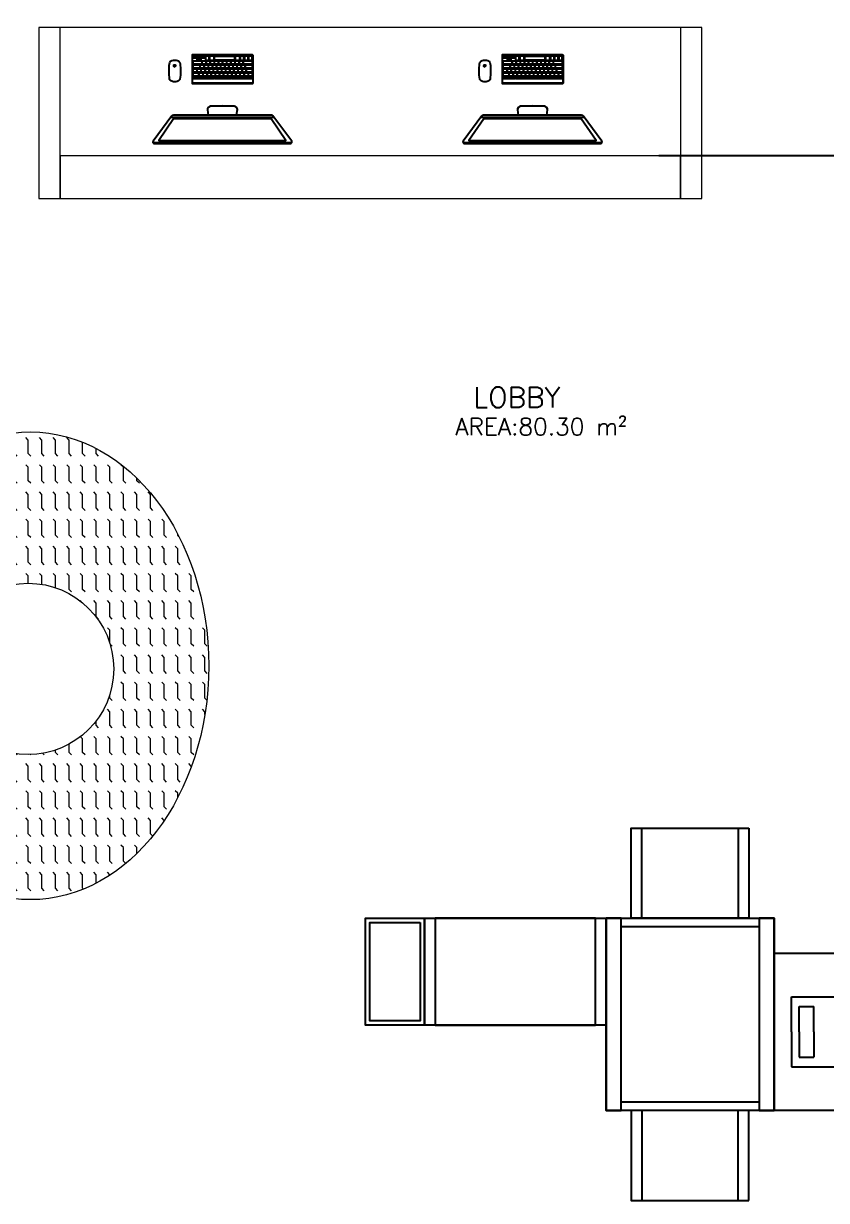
# Model space of a CAD drawing. Extents: x 820 to 5791, y 1495 to 5010.
# Drawn here: x 2908 to 3283, y 2258 to 2808 of the extents above; entities that cross this region are included whole.
import ezdxf
from ezdxf.enums import TextEntityAlignment as Align

# ---------------------------------------------------------------- set-up
doc = ezdxf.new("R2010")
doc.units = 0
doc.header["$LTSCALE"] = 20
doc.linetypes.add('ACAD_ISO03W100', pattern=[30, 12, -18])
doc.layers.get('0').update_dxf_attribs({"linetype": 'CONTINUOUS', "lineweight": 15})
for name, color, linetype, lineweight in [('6_S_Furniture', 155, 'CONTINUOUS', 13), ('_00_TT_RUG', 20, 'CONTINUOUS', 0), ('iç ölçü', 137, 'CONTINUOUS', 20)]:
    doc.layers.add(name, color=color, linetype=linetype, lineweight=lineweight)
for name, color, linetype in [('7_V_Border', 83, 'CONTINUOUS'), ('_00_TT_CEILING GENERAL', 70, 'CONTINUOUS'), ('Alan', 102, 'CONTINUOUS'), ('BG-EQU-GNL', 8, 'CONTINUOUS'), ('BG-SPS-STC', 4, 'CONTINUOUS'), ('cad-block.com', 250, 'CONTINUOUS'), ('Oda', 7, 'CONTINUOUS')]:
    doc.layers.add(name, color=color, linetype=linetype)
doc.styles.get("Standard").update_dxf_attribs({"font": 'txttw.shx'})

# ---------------------------------------------------------------- blocks, each defined once
blk = doc.blocks.new('A$Cb7b47a2f')
at = {"layer": '_00_TT_RUG', "transparency": 33554483}
h = blk.add_hatch(dxfattribs=at)
h.set_pattern_fill('FLEX', color=256)
h.set_pattern_definition([(0, (8995.4445, 35748.9666), (0, 6.35), [6.35, -6.35]), (45, (9001.7945, 35748.9666), (0, 6.35), [1.5875, -5.8052561, 1.5875, -8.9802561])])
edge = h.paths.add_edge_path()
edge.add_ellipse((-109.31, 0), major_axis=(-109.31, 0), ratio=0.762275, start_angle=0, end_angle=360)
at = {"layer": '_00_TT_RUG'}
blk.add_ellipse((-109.31, 0), major_axis=(-109.31, 0), ratio=0.762275, dxfattribs=at)
blk = doc.blocks.new('A$C30870bd7')
at = {"ltscale": 0.1}
blk.add_wipeout([(0, -40.05), (1.53, -40.02), (2.37, -39.99), (3.6, -39.9), (5.18, -39.72), (7.51, -39.35), (9.11, -39.01), (11.01, -38.51), (12.27, -38.13), (14.16, -37.48), (17.15, -36.21), (19.29, -35.1), (21.53, -33.78), (23.61, -32.4), (25.7, -30.74), (27.86, -28.8), (30.02, -26.53), (31.53, -24.7), (32.98, -22.77), (34.38, -20.56), (35.53, -18.51), (36.7, -16.11), (37.46, -14.14), (38.25, -12.02), (38.94, -9.36), (39.53, -6.51), (39.86, -3.92), (40.08, -0.01), (39.94, 3.06), (39.55, 6.41), (38.75, 10.07), (37.58, 13.88), (36.11, 17.37), (34.5, 20.31), (33, 22.69), (31.11, 25.16), (29.11, 27.52), (26.27, 30.28), (23.04, 32.75), (21.03, 34.09), (17.86, 35.82), (15.6, 36.89), (12.98, 37.89), (10.61, 38.64), (7.29, 39.38), (4.81, 39.75), (1.82, 40), (-1.27, 40.05), (-4.84, 39.78), (-7.75, 39.3), (-10.41, 38.67), (-14.33, 37.42), (-17.15, 36.18), (-19.47, 35.03), (-21.65, 33.71), (-23.71, 32.25), (-25.79, 30.7), (-28.2, 28.45), (-30.18, 26.36), (-31.96, 24.17), (-33.27, 22.37), (-34.49, 20.36), (-35.79, 17.91), (-37.2, 14.81), (-38.08, 12.43), (-39.06, 8.85), (-39.37, 7.24), (-39.82, 4.39), (-40.03, 1.69), (-40.04, -1.17), (-39.86, -4.01), (-39.51, -6.68), (-39, -9.1), (-38.36, -11.57), (-37.76, -13.35), (-36.88, -15.64), (-36.07, -17.45), (-35.16, -19.2), (-34.17, -20.92), (-32.92, -22.81), (-31.7, -24.51), (-30.34, -26.14), (-28.9, -27.73), (-26.94, -29.67), (-24.83, -31.45), (-22.38, -33.24), (-19.54, -35.01), (-17.32, -36.12), (-15.2, -37.08), (-12.7, -38.01), (-9.56, -38.92), (-6.42, -39.55), (-3.35, -39.92), (-1.3, -40.04)], dxfattribs=at).dxf.layer = '6_S_Furniture'
at = {"layer": '6_S_Furniture', "ltscale": 0.1}
blk.add_circle((0, 0), 40.05, dxfattribs=at)
blk = doc.blocks.new('Logo_Apple')
at = {"color": 0}
blk.add_lwpolyline([(1573, 1035, 0.60932574), (1668, -514, -0.13158971), (1143, -1402, -0.15253151), (846, -1554, -0.11925124), (661, -1541, -0.03241254), (435, -1453, 0.12443749), (138, -1397, 0.09953875), (-239, -1497, -0.08742046), (-451, -1559, -0.19162899), (-757, -1474, -0.0788772), (-1001, -1219, -0.16273057), (-1527, 270, -0.29917322), (-917, 1328, -0.21843141), (-209, 1340, 0.01759536), (9, 1258, 0.16365545), (191, 1258, 0.01485398), (341, 1313, -0.03626545), (651, 1413, -0.1104414), (932, 1418, -0.02065594), (1113, 1373, -0.14542297), (1502, 1122, -0.01539362), (1573, 1035)], format="xyb", dxfattribs=at)
blk.add_lwpolyline([(859, 2376, 0.40282968), (71, 1469, 0.40288947)], format="xyb", close=True, dxfattribs=at)
blk = doc.blocks.new('iMac 27_top persp_dwgmodels.com')
at = {"layer": 'cad-block.com', "color": 0}
for points in [[(-223.8, 44), (0, 44), (223.8, 44, 0.086592), (234.6, 46.6, 0.101568), (236.4, 47.9), (324.3, 165.9, 0.191292), (324.6, 172.8, 0.278316), (318.4, 178), (0, 178), (-318.4, 178, 0.278316), (-324.6, 172.8, 0.191292), (-324.3, 165.9), (-236.4, 47.9, 0.101568), (-234.6, 46.6, 0.086592)], [(-140.2, -236.5), (141.5, -236.5), (141.5, -103.8), (-141.5, -103.8, 0.414214), (-143.5, -105.8), (-143.5, -233.1, 0.414214)], [(-112.9, -172), (-136.8, -172, -0.414214), (-139.1, -169.8), (-139.1, -158.4, -0.414214), (-136.8, -156.2), (-115.2, -156.2, -0.414214), (-112.9, -158.4)], [(-136.8, -124.4), (-123.5, -124.4, -0.414214), (-121.3, -126.6), (-121.3, -132.8, -0.414214), (-123.5, -135), (-136.8, -135, -0.414214), (-139, -132.8), (-139, -126.6, -0.414214)], [(-136.7, -137.3), (-124.4, -137.3, -0.414214), (-122.2, -139.6), (-122.2, -150.9, -0.414214), (-124.4, -153.1), (-136.7, -153.1, -0.414214), (-139, -150.9), (-139, -139.6, -0.414214)], [(-117.5, -137.3), (-105.2, -137.3, -0.414214), (-103, -139.6), (-103, -150.9, -0.414214), (-105.2, -153.1), (-117.5, -153.1, -0.414214), (-119.7, -150.9), (-119.7, -139.6, -0.414214)], [(-116.9, -124.4), (-103.7, -124.4, -0.414214), (-101.5, -126.6), (-101.5, -132.8, -0.414214), (-103.7, -135), (-116.9, -135, -0.414214), (-119.1, -132.8), (-119.1, -126.6, -0.414214)], [(-108.1, -156.2), (-95.8, -156.2, -0.414214), (-93.5, -158.4), (-93.5, -169.8, -0.414214), (-95.8, -172), (-108.1, -172, -0.414214), (-110.3, -169.8), (-110.3, -158.4, -0.414214)], [(-98.2, -137.3), (-85.9, -137.3, -0.414214), (-83.7, -139.6), (-83.7, -150.9, -0.414214), (-85.9, -153.1), (-98.2, -153.1, -0.414214), (-100.4, -150.9), (-100.4, -139.6, -0.414214)], [(-97.1, -124.4), (-83.8, -124.4, -0.414214), (-81.6, -126.6), (-81.6, -132.8, -0.414214), (-83.8, -135), (-97.1, -135, -0.414214), (-99.3, -132.8), (-99.3, -126.6, -0.414214)], [(-88.8, -156.2), (-76.5, -156.2, -0.414214), (-74.3, -158.4), (-74.3, -169.8, -0.414214), (-76.5, -172), (-88.8, -172, -0.414214), (-91.1, -169.8), (-91.1, -158.4, -0.414214)], [(-79, -137.3), (-66.7, -137.3, -0.414214), (-64.4, -139.6), (-64.4, -150.9, -0.414214), (-66.7, -153.1), (-79, -153.1, -0.414214), (-81.2, -150.9), (-81.2, -139.6, -0.414214)], [(-77.3, -124.4), (-64, -124.4, -0.414214), (-61.8, -126.6), (-61.8, -132.8, -0.414214), (-64, -135), (-77.3, -135, -0.414214), (-79.5, -132.8), (-79.5, -126.6, -0.414214)], [(-69.6, -156.2), (-57.3, -156.2, -0.414214), (-55.1, -158.4), (-55.1, -169.8, -0.414214), (-57.3, -172), (-69.6, -172, -0.414214), (-71.8, -169.8), (-71.8, -158.4, -0.414214)], [(-59.7, -137.3), (-47.4, -137.3, -0.414214), (-45.2, -139.6), (-45.2, -150.9, -0.414214), (-47.4, -153.1), (-59.7, -153.1, -0.414214), (-61.9, -150.9), (-61.9, -139.6, -0.414214)], [(-57.4, -124.4), (-44.2, -124.4, -0.414214), (-42, -126.6), (-42, -132.8, -0.414214), (-44.2, -135), (-57.4, -135, -0.414214), (-59.7, -132.8), (-59.7, -126.6, -0.414214)], [(-50.4, -156.2), (-38.1, -156.2, -0.414214), (-35.9, -158.4), (-35.9, -169.8, -0.414214), (-38.1, -172), (-50.4, -172, -0.414214), (-52.6, -169.8), (-52.6, -158.4, -0.414214)], [(-40.4, -137.3), (-28.1, -137.3, -0.414214), (-25.9, -139.6), (-25.9, -150.9, -0.414214), (-28.1, -153.1), (-40.4, -153.1, -0.414214), (-42.7, -150.9), (-42.7, -139.6, -0.414214)], [(-37.6, -124.4), (-24.4, -124.4, -0.414214), (-22.1, -126.6), (-22.1, -132.8, -0.414214), (-24.4, -135), (-37.6, -135, -0.414214), (-39.8, -132.8), (-39.8, -126.6, -0.414214)], [(-31.2, -156.2), (-18.9, -156.2, -0.414214), (-16.7, -158.4), (-16.7, -169.8, -0.414214), (-18.9, -172), (-31.2, -172, -0.414214), (-33.4, -169.8), (-33.4, -158.4, -0.414214)], [(-21.2, -137.3), (-8.9, -137.3, -0.414214), (-6.7, -139.6), (-6.7, -150.9, -0.414214), (-8.9, -153.1), (-21.2, -153.1, -0.414214), (-23.4, -150.9), (-23.4, -139.6, -0.414214)], [(-17.8, -124.4), (-4.5, -124.4, -0.414214), (-2.3, -126.6), (-2.3, -132.8, -0.414214), (-4.5, -135), (-17.8, -135, -0.414214), (-20, -132.8), (-20, -126.6, -0.414214)], [(-12, -156.2), (0.3, -156.2, -0.414214), (2.5, -158.4), (2.5, -169.8, -0.414214), (0.3, -172), (-12, -172, -0.414214), (-14.2, -169.8), (-14.2, -158.4, -0.414214)], [(-1.9, -137.3), (10.4, -137.3, -0.414214), (12.6, -139.6), (12.6, -150.9, -0.414214), (10.4, -153.1), (-1.9, -153.1, -0.414214), (-4.1, -150.9), (-4.1, -139.6, -0.414214)], [(2, -124.4), (15.3, -124.4, -0.414214), (17.5, -126.6), (17.5, -132.8, -0.414214), (15.3, -135), (2, -135, -0.414214), (-0.2, -132.8), (-0.2, -126.6, -0.414214)], [(7.2, -156.2), (19.5, -156.2, -0.414214), (21.8, -158.4), (21.8, -169.8, -0.414214), (19.5, -172), (7.2, -172, -0.414214), (5, -169.8), (5, -158.4, -0.414214)], [(17.3, -137.3), (29.6, -137.3, -0.414214), (31.9, -139.6), (31.9, -150.9, -0.414214), (29.6, -153.1), (17.3, -153.1, -0.414214), (15.1, -150.9), (15.1, -139.6, -0.414214)], [(21.9, -124.4), (35.1, -124.4, -0.414214), (37.3, -126.6), (37.3, -132.8, -0.414214), (35.1, -135), (21.9, -135, -0.414214), (19.7, -132.8), (19.7, -126.6, -0.414214)], [(26.5, -156.2), (38.8, -156.2, -0.414214), (41, -158.4), (41, -169.8, -0.414214), (38.8, -172), (26.5, -172, -0.414214), (24.2, -169.8), (24.2, -158.4, -0.414214)], [(36.6, -137.3), (48.9, -137.3, -0.414214), (51.1, -139.6), (51.1, -150.9, -0.414214), (48.9, -153.1), (36.6, -153.1, -0.414214), (34.4, -150.9), (34.4, -139.6, -0.414214)], [(41.7, -124.4), (55, -124.4, -0.414214), (57.2, -126.6), (57.2, -132.8, -0.414214), (55, -135), (41.7, -135, -0.414214), (39.5, -132.8), (39.5, -126.6, -0.414214)], [(45.7, -156.2), (58, -156.2, -0.414214), (60.2, -158.4), (60.2, -169.8, -0.414214), (58, -172), (45.7, -172, -0.414214), (43.4, -169.8), (43.4, -158.4, -0.414214)], [(55.8, -137.3), (68.1, -137.3, -0.414214), (70.4, -139.6), (70.4, -150.9, -0.414214), (68.1, -153.1), (55.8, -153.1, -0.414214), (53.6, -150.9), (53.6, -139.6, -0.414214)], [(61.5, -124.4), (74.8, -124.4, -0.414214), (77, -126.6), (77, -132.8, -0.414214), (74.8, -135), (61.5, -135, -0.414214), (59.3, -132.8), (59.3, -126.6, -0.414214)], [(64.9, -156.2), (77.2, -156.2, -0.414214), (79.4, -158.4), (79.4, -169.8, -0.414214), (77.2, -172), (64.9, -172, -0.414214), (62.7, -169.8), (62.7, -158.4, -0.414214)], [(75.1, -137.3), (87.4, -137.3, -0.414214), (89.6, -139.6), (89.6, -150.9, -0.414214), (87.4, -153.1), (75.1, -153.1, -0.414214), (72.9, -150.9), (72.9, -139.6, -0.414214)], [(81.4, -124.4), (94.6, -124.4, -0.414214), (96.8, -126.6), (96.8, -132.8, -0.414214), (94.6, -135), (81.4, -135, -0.414214), (79.1, -132.8), (79.1, -126.6, -0.414214)], [(84.1, -156.2), (96.4, -156.2, -0.414214), (98.6, -158.4), (98.6, -169.8, -0.414214), (96.4, -172), (84.1, -172, -0.414214), (81.9, -169.8), (81.9, -158.4, -0.414214)], [(94.4, -137.3), (106.7, -137.3, -0.414214), (108.9, -139.6), (108.9, -150.9, -0.414214), (106.7, -153.1), (94.4, -153.1, -0.414214), (92.1, -150.9), (92.1, -139.6, -0.414214)], [(101.2, -124.4), (114.4, -124.4, -0.414214), (116.7, -126.6), (116.7, -132.8, -0.414214), (114.4, -135), (101.2, -135, -0.414214), (99, -132.8), (99, -126.6, -0.414214)], [(103.3, -156.2), (115.6, -156.2, -0.414214), (117.8, -158.4), (117.8, -169.8, -0.414214), (115.6, -172), (103.3, -172, -0.414214), (101.1, -169.8), (101.1, -158.4, -0.414214)], [(137.3, -153.4), (113.4, -153.4, -0.414214), (111.2, -151.2), (111.2, -139.8, -0.414214), (113.4, -137.6), (135.1, -137.6, -0.414214), (137.3, -139.8)], [(121, -124.4), (134.3, -124.4, -0.414214), (136.5, -126.6), (136.5, -132.8, -0.414214), (134.3, -135), (121, -135, -0.414214), (118.8, -132.8), (118.8, -126.6, -0.414214)], [(122.5, -156.2), (134.8, -156.2, -0.414214), (137, -158.4), (137, -169.8, -0.414214), (134.8, -172), (122.5, -172, -0.414214), (120.3, -169.8), (120.3, -158.4, -0.414214)], [(233.3, -112.2, -0.198798), (246.3, -121.7, -0.10516), (247, -123.8, -0.060397), (247.5, -195.7, -0.156139), (242.2, -207.5, -0.13832), (236, -211.3, -0.081219), (222.7, -213, -0.081219), (209.4, -211.3, -0.13832), (203.2, -207.5, -0.156139), (197.9, -195.7, -0.060397), (198.4, -123.8, -0.10516), (199.1, -121.7, -0.198798), (212.1, -112.2, -0.111855)], [(-100.3, -209.4), (-136.8, -209.4, -0.414214), (-139.1, -207.2), (-139.1, -195.8, -0.414214), (-136.8, -193.6), (-100.3, -193.6, -0.414214), (-98.1, -195.8), (-98.1, -207.2, -0.414214)], [(-124.6, -212.3), (-136.9, -212.3, 0.414214), (-139.1, -214.5), (-139.1, -228.8, 0.414214), (-136.9, -231.1), (-122.3, -231.1), (-122.3, -214.5, 0.414214)], [(-110.1, -190.9), (-139, -190.9), (-139, -177.3, -0.414214), (-136.7, -175), (-110.1, -175, -0.414214), (-107.9, -177.3), (-107.9, -188.7, -0.414214)], [(-105.2, -212.3), (-117.6, -212.3, 0.414214), (-119.8, -214.5), (-119.8, -228.8, 0.414214), (-117.6, -231.1), (-103, -231.1), (-103, -214.5, 0.414214)], [(-103.4, -175.1), (-91.1, -175.1, -0.414214), (-88.8, -177.3), (-88.8, -188.6, -0.414214), (-91.1, -190.8), (-103.4, -190.8, -0.414214), (-105.6, -188.6), (-105.6, -177.3, -0.414214)], [(-85.9, -212.3), (-98.3, -212.3, 0.414214), (-100.5, -214.5), (-100.5, -228.8, 0.414214), (-98.3, -231.1), (-83.7, -231.1), (-83.7, -214.5, 0.414214)], [(-93.8, -193.6), (-81.5, -193.6, -0.414214), (-79.2, -195.8), (-79.2, -207.2, -0.414214), (-81.5, -209.4), (-93.8, -209.4, -0.414214), (-96, -207.2), (-96, -195.8, -0.414214)], [(-84.1, -175.1), (-71.8, -175.1, -0.414214), (-69.5, -177.3), (-69.5, -188.6, -0.414214), (-71.8, -190.8), (-84.1, -190.8, -0.414214), (-86.3, -188.6), (-86.3, -177.3, -0.414214)], [(-79.1, -231), (-62.3, -231, 0.414214), (-60.1, -228.8), (-60.1, -214.7, 0.414214), (-62.3, -212.5), (-79.1, -212.5, 0.414214), (-81.3, -214.7), (-81.3, -228.8, 0.414214)], [(-74.5, -193.6), (-62.2, -193.6, -0.414214), (-59.9, -195.8), (-59.9, -207.2, -0.414214), (-62.2, -209.4), (-74.5, -209.4, -0.414214), (-76.7, -207.2), (-76.7, -195.8, -0.414214)], [(-65.2, -175.1), (-52.9, -175.1, -0.414214), (-50.6, -177.3), (-50.6, -188.6, -0.414214), (-52.9, -190.8), (-65.2, -190.8, -0.414214), (-67.4, -188.6), (-67.4, -177.3, -0.414214)], [(-55.2, -193.6), (-42.9, -193.6, -0.414214), (-40.7, -195.8), (-40.7, -207.2, -0.414214), (-42.9, -209.4), (-55.2, -209.4, -0.414214), (-57.4, -207.2), (-57.4, -195.8, -0.414214)], [(34.2, -230.8), (-54.8, -230.8, -0.414214), (-57.1, -228.6), (-57.1, -214.6, -0.414214), (-54.8, -212.4), (34.2, -212.4, -0.414214), (36.4, -214.6), (36.4, -228.6, -0.414214)], [(-45.9, -175.1), (-33.6, -175.1, -0.414214), (-31.3, -177.3), (-31.3, -188.6, -0.414214), (-33.6, -190.8), (-45.9, -190.8, -0.414214), (-48.1, -188.6), (-48.1, -177.3, -0.414214)], [(-35.9, -193.6), (-23.6, -193.6, -0.414214), (-21.4, -195.8), (-21.4, -207.2, -0.414214), (-23.6, -209.4), (-35.9, -209.4, -0.414214), (-38.1, -207.2), (-38.1, -195.8, -0.414214)], [(-26.9, -175.1), (-14.6, -175.1, -0.414214), (-12.4, -177.3), (-12.4, -188.6, -0.414214), (-14.6, -190.8), (-26.9, -190.8, -0.414214), (-29.1, -188.6), (-29.1, -177.3, -0.414214)], [(-16.6, -193.6), (-4.3, -193.6, -0.414214), (-2.1, -195.8), (-2.1, -207.2, -0.414214), (-4.3, -209.4), (-16.6, -209.4, -0.414214), (-18.8, -207.2), (-18.8, -195.8, -0.414214)], [(-7.6, -175.1), (4.7, -175.1, -0.414214), (6.9, -177.3), (6.9, -188.6, -0.414214), (4.7, -190.8), (-7.6, -190.8, -0.414214), (-9.8, -188.6), (-9.8, -177.3, -0.414214)], [(2.7, -193.6), (15, -193.6, -0.414214), (17.2, -195.8), (17.2, -207.2, -0.414214), (15, -209.4), (2.7, -209.4, -0.414214), (0.5, -207.2), (0.5, -195.8, -0.414214)], [(11.7, -175.1), (24, -175.1, -0.414214), (26.2, -177.3), (26.2, -188.6, -0.414214), (24, -190.8), (11.7, -190.8, -0.414214), (9.5, -188.6), (9.5, -177.3, -0.414214)], [(22, -193.6), (34.3, -193.6, -0.414214), (36.5, -195.8), (36.5, -207.2, -0.414214), (34.3, -209.4), (22, -209.4, -0.414214), (19.8, -207.2), (19.8, -195.8, -0.414214)], [(31, -175.1), (43.3, -175.1, -0.414214), (45.5, -177.3), (45.5, -188.6, -0.414214), (43.3, -190.8), (31, -190.8, -0.414214), (28.8, -188.6), (28.8, -177.3, -0.414214)], [(41, -230.7), (57.8, -230.7, 0.414214), (60, -228.5), (60, -214.4, 0.414214), (57.8, -212.2), (41, -212.2, 0.414214), (38.7, -214.4), (38.7, -228.5, 0.414214)], [(41.3, -193.6), (53.6, -193.6, -0.414214), (55.8, -195.8), (55.8, -207.2, -0.414214), (53.6, -209.4), (41.3, -209.4, -0.414214), (39.1, -207.2), (39.1, -195.8, -0.414214)], [(50.3, -175.1), (62.6, -175.1, -0.414214), (64.8, -177.3), (64.8, -188.6, -0.414214), (62.6, -190.8), (50.3, -190.8, -0.414214), (48, -188.6), (48, -177.3, -0.414214)], [(60.6, -193.6), (72.9, -193.6, -0.414214), (75.1, -195.8), (75.1, -207.2, -0.414214), (72.9, -209.4), (60.6, -209.4, -0.414214), (58.4, -207.2), (58.4, -195.8, -0.414214)], [(77.1, -212.1), (64.8, -212.1, 0.414214), (62.5, -214.4), (62.5, -228.7, 0.414214), (64.8, -230.9), (79.4, -230.9), (79.4, -214.4, 0.414214)], [(69.6, -175.1), (81.9, -175.1, -0.414214), (84.1, -177.3), (84.1, -188.6, -0.414214), (81.9, -190.8), (69.6, -190.8, -0.414214), (67.3, -188.6), (67.3, -177.3, -0.414214)], [(79.9, -193.6), (92.2, -193.6, -0.414214), (94.4, -195.8), (94.4, -207.2, -0.414214), (92.2, -209.4), (79.9, -209.4, -0.414214), (77.7, -207.2), (77.7, -195.8, -0.414214)], [(88.9, -175.1), (101.2, -175.1, -0.414214), (103.4, -177.3), (103.4, -188.6, -0.414214), (101.2, -190.8), (88.9, -190.8, -0.414214), (86.6, -188.6), (86.6, -177.3, -0.414214)], [(135.2, -209.3), (98.7, -209.3, -0.414214), (96.4, -207.1), (96.4, -195.7, -0.414214), (98.7, -193.5), (135.2, -193.5, -0.414214), (137.4, -195.7), (137.4, -207.1, -0.414214)], [(117.6, -221.1), (101.4, -221.1), (101.4, -214.7, -0.414214), (103.6, -212.4), (115.4, -212.4, -0.414214), (117.6, -214.7)], [(135.1, -190.9), (106.2, -190.9), (106.2, -177.2, -0.414214), (108.5, -175), (135.1, -175, -0.414214), (137.3, -177.2), (137.3, -188.7, -0.414214)], [(84.2, -221.8), (96.5, -221.8, -0.414214), (98.7, -224), (98.7, -228.6, -0.414214), (96.5, -230.8), (84.2, -230.8, -0.414214), (82, -228.6), (82, -224, -0.414214)], [(115.4, -230.8), (103.6, -230.8, -0.414214), (101.4, -228.6), (101.4, -222.2), (117.7, -222.2), (117.7, -228.6, -0.414214)], [(122.6, -221.8), (134.9, -221.8, -0.414214), (137.1, -224), (137.1, -228.6, -0.414214), (134.9, -230.9), (122.6, -230.9, -0.414214), (120.4, -228.6), (120.4, -224, -0.414214)]]:
    blk.add_lwpolyline(points, format="xyb", close=True, dxfattribs=at)
for points in [[(325.1, 169.6, 0.14396), (315, 172.9), (0, 172.9), (-315, 172.9, 0.14396), (-325.1, 169.6)], [(325, 171.2, 0.134659), (314.4, 174.3), (0, 174.3), (-314.4, 174.3, 0.134659), (-325, 171.2)], [(65.1, 44), (68.6, 19.6, -0.172549), (65.3, 8.1, -0.217529), (51.6, 0.4), (0, 0), (-51.6, 0.4, -0.217529), (-65.3, 8.1, -0.172549), (-68.6, 19.6), (-65.1, 44)], [(68.3, 21.9, -0.213296), (63.6, 6.9, -0.205349), (51.2, 1.1), (0, 1.1), (-51.2, 1.1, -0.205349), (-63.6, 6.9, -0.213296), (-68.3, 21.9)]]:
    blk.add_lwpolyline(points, format="xyb", dxfattribs=at)
for points in [[(0, 162.7), (-297.2, 162.7), (-228.1, 62.5), (0, 62.5), (228.1, 62.5), (297.2, 162.7)], [(-142.6, -105.6), (140.6, -105.6), (140.6, -235.5), (-142.6, -235.5)]]:
    blk.add_lwpolyline(points, close=True, dxfattribs=at)
blk.add_lwpolyline([(-242.6, 56.3), (0, 56.3), (242.6, 56.3)], dxfattribs=at)
at = {"layer": 'cad-block.com', "color": 0, "xscale": 0.002856511494637426, "yscale": 0.002856511494637426, "zscale": 0.002856511494637426}
blk.add_blockref('Logo_Apple', (223.3, -186.6), dxfattribs=at)
blk = doc.blocks.new('PEPLS018')
at = {"color": 0, "linetype": 'ByBlock'}
blk.add_lwpolyline([(0.1311, -0.17), (0.1494, -0.0447), (0.1363, 0.0775), (0.1064, 0.1401), (0.2009, 0.1264), (0.297, 0.0531), (0.3099, 0.0645), (0.3541, 0.0154), (0.4228, -0.0168), (0.4278, -0.0036), (0.3946, 0.0225), (0.4202, 0.0167), (0.4619, -0.0072), (0.4665, 0.0217), (0.4317, 0.0751), (0.3898, 0.0997), (0.3291, 0.1033), (0.344, 0.1327), (0.2645, 0.201), (0.1837, 0.2383), (0.0436, 0.2562), (-0.0644, 0.1885), (-0.138, 0.0724), (-0.1566, -0.0631), (-0.1226, -0.1839), (-0.0144, -0.2764), (0.0384, -0.2967), (0.1649, -0.2825), (0.2625, -0.2596), (0.2945, -0.2546), (0.3507, -0.2243), (0.3834, -0.2338), (0.4338, -0.2022), (0.4313, -0.1502), (0.417, -0.1408), (0.3864, -0.1667), (0.365, -0.1618), (0.3903, -0.1409), (0.3847, -0.1293), (0.3433, -0.1486), (0.316, -0.1876), (0.2821, -0.1922), (0.2808, -0.1795), (0.2513, -0.1831), (0.2507, -0.1768)], close=True, dxfattribs=at)
for points in [[(0.1064, 0.1401), (0.0707, 0.1279)], [(0.0525, -0.0903), (0.068, -0.061), (0.0746, -0.0132), (0.0694, 0.0264), (0.0797, 0.0668), (0.0518, 0.0917), (-0.0045, 0.0978), (-0.0786, 0.0698), (-0.1026, 0.0237), (-0.1026, -0.0284), (-0.0806, -0.0725), (-0.0205, -0.1045), (0.0756, -0.0905), (0.1018, -0.0338), (0.1289, -0.0213), (0.1275, -0.0103), (0.1003, 0), (0.0805, 0.055)], [(0.1296, -0.1676), (0.0722, -0.2014)], [(0.2537, -0.1816), (0.263, -0.2577)], [(0.2821, -0.1922), (0.296, -0.257)]]:
    blk.add_lwpolyline(points, dxfattribs=at)
blk = doc.blocks.new('A$C51E800EE')
at = {"layer": 'BG-EQU-GNL', "ltscale": 8}
for p, q in [((72.25, 59.27), (72.25, 73.68)), ((100.68, 60.54), (102.51, 60.31)), ((22.42, 53.13), (26.9, 55.82)), ((25.41, 53.13), (28.99, 55.52)), ((26.9, 55.82), (31.45, 55.82)), ((28.99, 55.52), (28.99, 36.84)), ((28.99, 55.52), (31.74, 55.52)), ((31.45, 55.82), (36.53, 55.22)), ((31.74, 55.52), (36.53, 55.22)), ((36.53, 55.22), (36.53, 36.84)), ((62.83, 59.56), (43.7, 59.56)), ((43.7, 59.56), (43.7, 14.12)), ((52.07, 17.71), (52.07, 55.97)), ((54.46, 17.71), (54.46, 55.97)), ((56.85, 34.8), (56.85, 55.97)), ((59.24, 55.03), (59.24, 55.97)), ((62.83, 57.02), (62.83, 59.56)), ((102.51, 60.31), (112.07, 57.92)), ((112.07, 55.53), (113.27, 59.12)), ((112.07, 55.53), (113.27, 47.16)), ((113.27, 59.12), (115.66, 60.31)), ((115.66, 60.31), (118.05, 55.53)), ((118.05, 55.53), (118.05, 19.66)), ((0, 36.84), (0, 53.13)), ((0, 53.13), (22.42, 53.13)), ((22.42, 53.13), (25.41, 53.13)), ((25.41, 53.13), (25.41, 36.84)), ((62.83, 49.12), (62.83, 50.66)), ((72.25, 28.9), (72.25, 52)), ((77.4, 44.77), (78.15, 51.56)), ((3.59, 48.65), (10.46, 48.65)), ((3.59, 36.84), (3.59, 48.65)), ((10.46, 36.84), (10.46, 48.65)), ((59.24, 36.48), (59.24, 48.35)), ((62.83, 34.81), (62.83, 47.46)), ((77.4, 30.42), (77.4, 44.77)), ((113.27, 28.03), (113.27, 47.16)), ((0, 36.84), (0, 20.55)), ((3.59, 36.84), (3.59, 25.03)), ((10.46, 36.84), (10.46, 25.03)), ((25.41, 20.55), (25.41, 36.84)), ((28.99, 18.16), (28.99, 36.84)), ((36.53, 18.46), (36.53, 36.84)), ((59.24, 33.49), (59.24, 34.74)), ((56.85, 17.71), (56.85, 29.79)), ((78.06, 24.47), (77.4, 30.42)), ((112.07, 19.66), (113.27, 28.03)), ((3.59, 25.03), (10.46, 25.03)), ((59.24, 17.71), (59.24, 27.29)), ((62.83, 14.12), (62.83, 25.66)), ((0, 20.55), (22.42, 20.55)), ((22.42, 20.55), (25.41, 20.55)), ((22.42, 20.55), (26.9, 17.86)), ((25.41, 20.55), (28.99, 18.16)), ((26.9, 17.86), (31.45, 17.86)), ((28.99, 18.16), (31.74, 18.16)), ((31.45, 17.86), (36.53, 18.46)), ((31.74, 18.16), (36.53, 18.46)), ((72.25, 0), (72.25, 17.45)), ((112.07, 17.27), (102.51, 14.88)), ((113.27, 16.07), (112.07, 19.66)), ((118.05, 19.66), (115.66, 14.88)), ((43.7, 14.12), (62.83, 14.12)), ((102.51, 14.88), (100.34, 14.6)), ((115.66, 14.88), (113.27, 16.07))]:
    blk.add_line(p, q, dxfattribs=at)
for points in [[(72.25, 59.27), (72.25, 73.68), (-8.13, 73.68), (-8.13, 0), (72.25, 0), (72.25, 17.45)], [(72.25, 28.9), (72.25, 52)]]:
    blk.add_lwpolyline(points, dxfattribs=at)
at = {"layer": 'BG-EQU-GNL', "ltscale": 8, "xscale": 94.14700435746488, "yscale": 94.14700435746488, "zscale": 94.14700435746488, "rotation": 180}
blk.add_blockref('PEPLS018', (98.65, 35.09), dxfattribs=at)
blk = doc.blocks.new('turnikeke')
at = {"layer": 'BG-EQU-GNL', "color": 251, "ltscale": 8, "true_color": 0x5c5c5c}
blk.add_lwpolyline([(2631.65, 7576.39), (2721.65, 7576.39)], dxfattribs=at)
for points in [[(2631.65, 7497.89), (2721.65, 7497.89), (2721.65, 7576.39), (2631.65, 7576.39)], [(2631.65, 7576.39), (2721.65, 7576.39), (2721.65, 7569.39), (2631.65, 7569.39)], [(2635.65, 7504.89), (2717.65, 7504.89), (2717.65, 7569.39), (2635.65, 7569.39)], [(2589.65, 7509.64), (2631.65, 7509.64), (2631.65, 7564.64), (2589.65, 7564.64)], [(2763.65, 7509.64), (2721.65, 7509.64), (2721.65, 7564.64), (2763.65, 7564.64)], [(2589.65, 7514.64), (2631.65, 7514.64), (2631.65, 7559.64), (2589.65, 7559.64)], [(2763.65, 7514.64), (2721.65, 7514.64), (2721.65, 7559.64), (2763.65, 7559.64)], [(2631.65, 7504.89), (2721.65, 7504.89), (2721.65, 7497.89), (2631.65, 7497.89)]]:
    blk.add_lwpolyline(points, close=True, dxfattribs=at)
blk = doc.blocks.new('A$C7D6C51DE')
at = {"layer": 'BG-EQU-GNL', "ltscale": 8}
for points in [[(-2, 0), (83, 0), (83, -50), (-2, -50)], [(3, -50), (78, -50), (78, 0), (3, 0)]]:
    blk.add_lwpolyline(points, close=True, dxfattribs=at)
blk = doc.blocks.new('A$C0e9052f4')
at = {"layer": 'BG-EQU-GNL', "ltscale": 8}
for points in [[(427.31, 212.76), (427.31, 162.76), (454.87, 162.76), (454.87, 212.76)], [(429.31, 210.76), (429.31, 164.76), (452.87, 164.76), (452.87, 210.76)]]:
    blk.add_lwpolyline(points, close=True, dxfattribs=at)
at = {"ltscale": 8, "rotation": 180}
blk.add_blockref('A$C51E800EE', (255.68, 196.44), dxfattribs=at)
at = {"layer": 'BG-EQU-GNL', "ltscale": 8, "xscale": -1}
blk.add_blockref('A$C7D6C51DE', (425.31, 212.76), dxfattribs=at)
at = {"layer": 'BG-SPS-STC', "color": 1, "rotation": 270}
blk.add_blockref('turnikeke', (-7234.08, 2844.41), dxfattribs=at)

msp = doc.modelspace()

# ---------------------------------------------------------------- linework, layer by layer
at = {"layer": '7_V_Border', "linetype": 'ACAD_ISO03W100'}
msp.add_lwpolyline([(3705.18, 2906.55), (3444.69, 2906.55), (3444.69, 2746.55), (2753.39, 2746.55)], dxfattribs=at)
at = {"layer": 'iç ölçü'}
for points in [[(2914.69, 2806.55), (2914.69, 2726.55), (3224.69, 2726.55), (3224.69, 2806.55)], [(2914.69, 2726.55), (2924.69, 2726.55), (2924.69, 2806.55), (2914.69, 2806.55)], [(3214.69, 2726.55), (3224.69, 2726.55), (3224.69, 2806.55), (3214.69, 2806.55)], [(2924.69, 2726.55), (3214.69, 2726.55), (3214.69, 2746.55), (2924.69, 2746.55)]]:
    msp.add_lwpolyline(points, close=True, dxfattribs=at)

# ---------------------------------------------------------------- block references
at = {"xscale": 0.1, "yscale": 0.1, "zscale": 0.1, "rotation": 180}
for p in [(3000.58, 2770.06), (3145.58, 2770.06)]:
    msp.add_blockref('iMac 27_top persp_dwgmodels.com', p, dxfattribs=at)
at = {"rotation": 90}
msp.add_blockref('A$Cb7b47a2f', (2910.87, 2617.47), dxfattribs=at)
at = {"layer": '_00_TT_CEILING GENERAL', "xscale": -1}
msp.add_blockref('A$C0e9052f4', (3522.32, 2177.46), dxfattribs=at)

# ---------------------------------------------------------------- texts
at = {"layer": 'Alan'}
msp.add_text('AREA:80.30 m²', height=8, dxfattribs=at).set_placement((3149.61, 2615.95), align=Align.CENTER)
at = {"layer": 'Oda'}
msp.add_text('LOBBY', height=9.6, dxfattribs=at).set_placement((3138.23, 2628.87), align=Align.CENTER)

# ---------------------------------------------------------------- next in the draw order: block references
at = {"rotation": 90}
msp.add_blockref('A$C30870bd7', (2909.72, 2506.71), dxfattribs=at)

doc.saveas('drawing.dxf')
